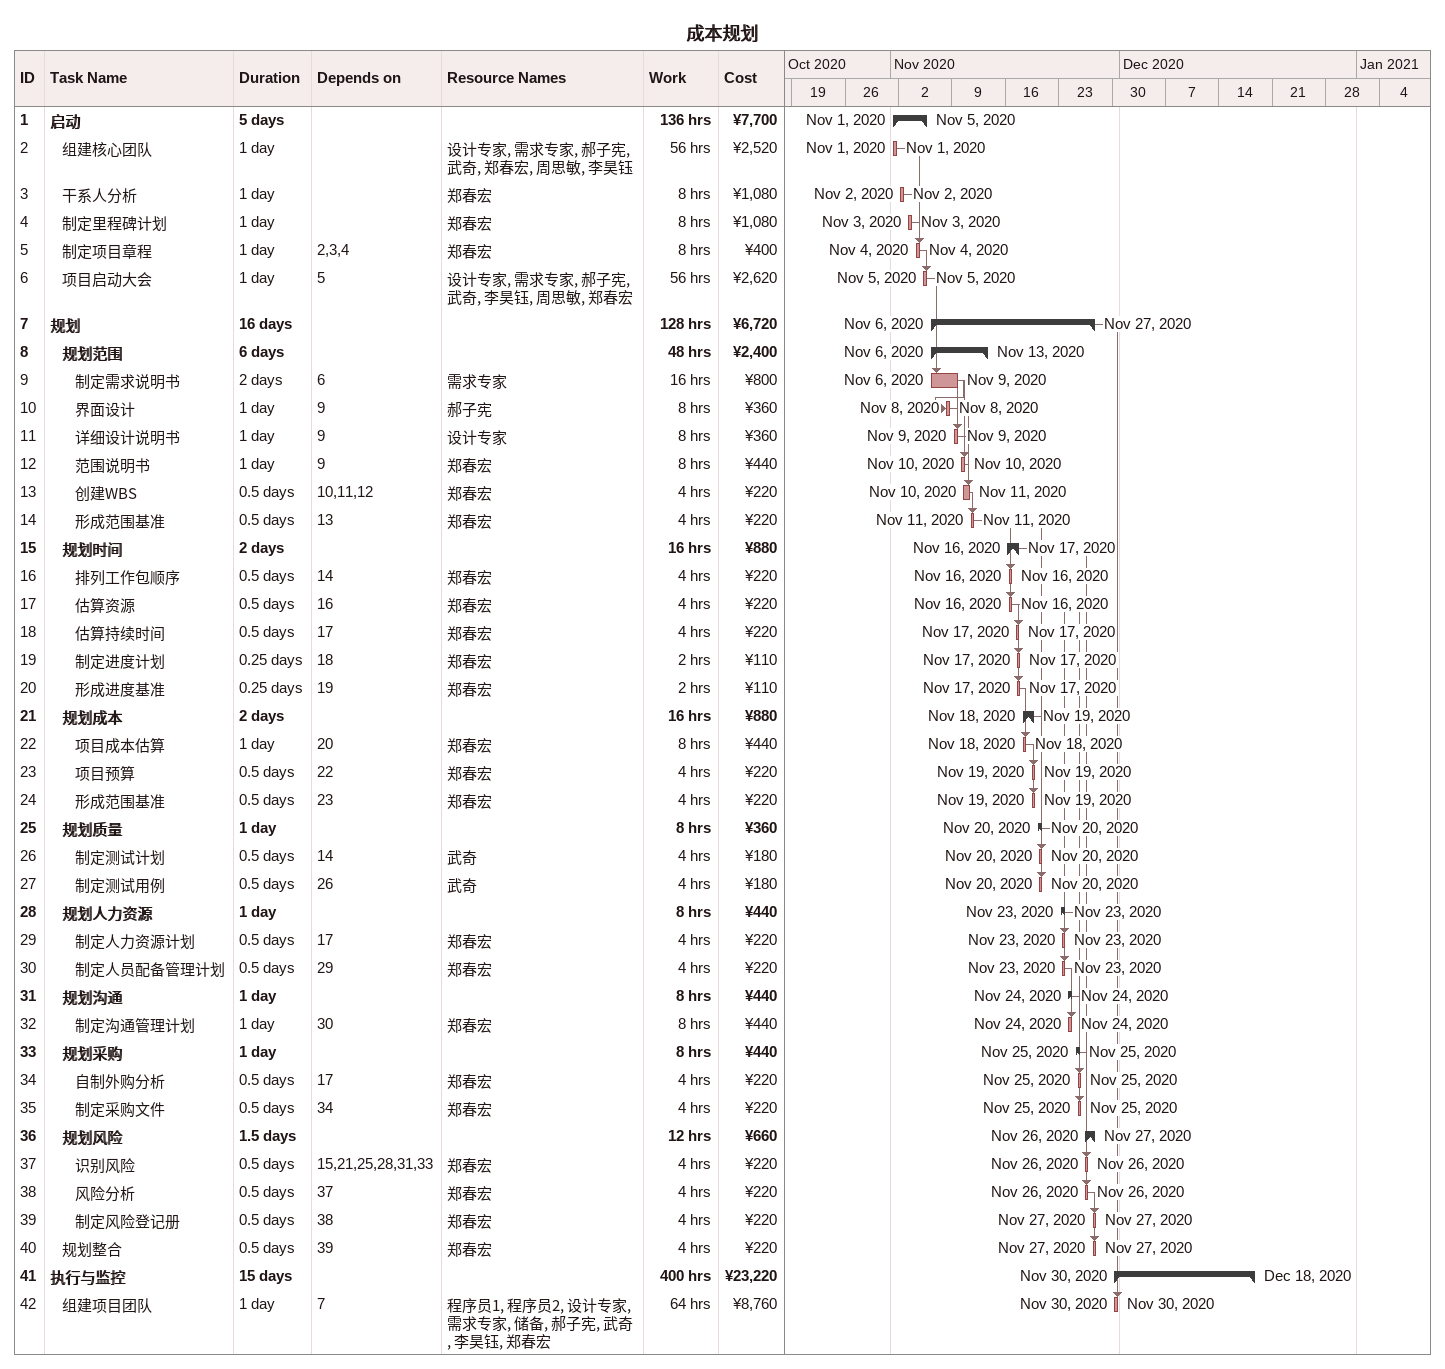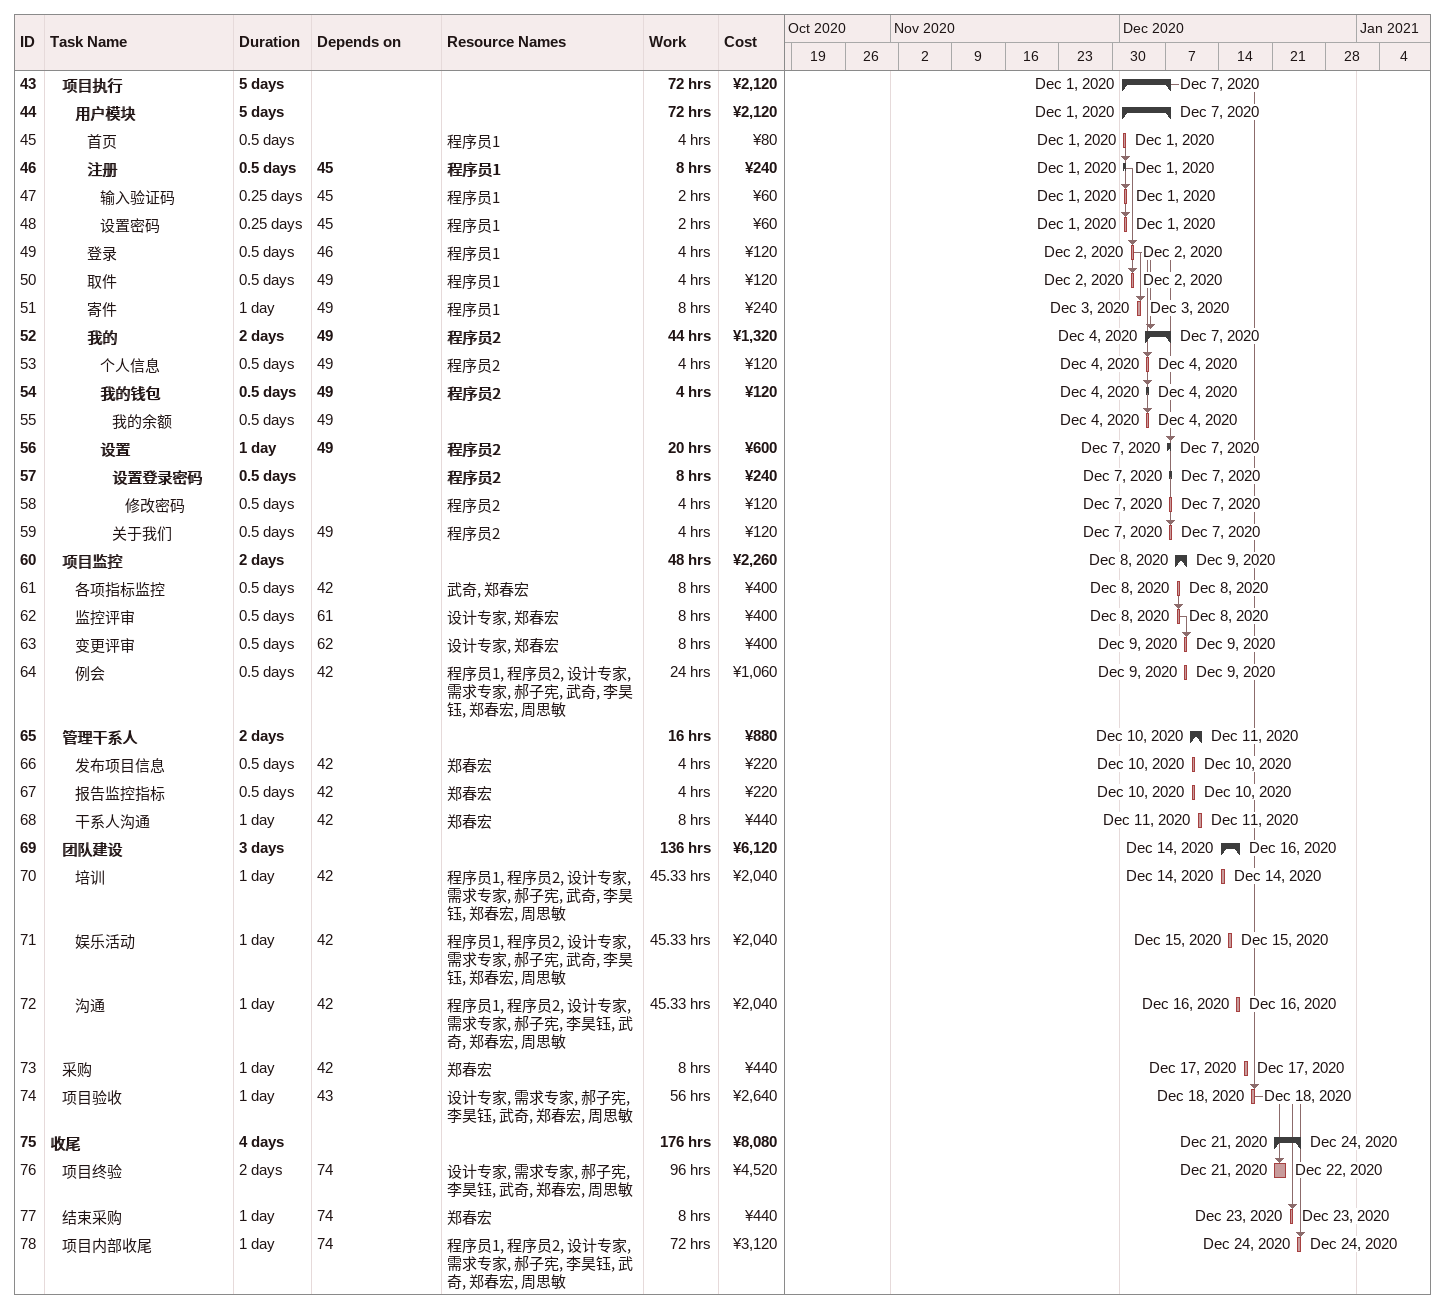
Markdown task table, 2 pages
成本规划

| ID | Level | Task | Duration | Start | Finish | Predecessors | Resources | Work (h) | Cost (¥) |
|---|---|---|---|---|---|---|---|---|---|
| 1 | 1 | **启动** | 5d | 2020-11-01 | 2020-11-05 |  |  | 136 | 7700 |
| 2 | 2 | 组建核心团队 | 1d | 2020-11-01 | 2020-11-01 |  | 设计专家, 需求专家, 郝子宪, 武奇, 郑春宏, 周思敏, 李昊钰 | 56 | 2520 |
| 3 | 2 | 干系人分析 | 1d | 2020-11-02 | 2020-11-02 |  | 郑春宏 | 8 | 1080 |
| 4 | 2 | 制定里程碑计划 | 1d | 2020-11-03 | 2020-11-03 |  | 郑春宏 | 8 | 1080 |
| 5 | 2 | 制定项目章程 | 1d | 2020-11-04 | 2020-11-04 | 2, 3, 4 | 郑春宏 | 8 | 400 |
| 6 | 2 | 项目启动大会 | 1d | 2020-11-05 | 2020-11-05 | 5 | 设计专家, 需求专家, 郝子宪, 武奇, 李昊钰, 周思敏, 郑春宏 | 56 | 2620 |
| 7 | 1 | **规划** | 16d | 2020-11-06 | 2020-11-27 |  |  | 128 | 6720 |
| 8 | 2 | **规划范围** | 6d | 2020-11-06 | 2020-11-13 |  |  | 48 | 2400 |
| 9 | 3 | 制定需求说明书 | 2d | 2020-11-06 | 2020-11-09 | 6 | 需求专家 | 16 | 800 |
| 10 | 3 | 界面设计 | 1d | 2020-11-08 | 2020-11-08 | 9 | 郝子宪 | 8 | 360 |
| 11 | 3 | 详细设计说明书 | 1d | 2020-11-09 | 2020-11-09 | 9 | 设计专家 | 8 | 360 |
| 12 | 3 | 范围说明书 | 1d | 2020-11-10 | 2020-11-10 | 9 | 郑春宏 | 8 | 440 |
| 13 | 3 | 创建WBS | 0.5d | 2020-11-10 | 2020-11-11 | 10, 11, 12 | 郑春宏 | 4 | 220 |
| 14 | 3 | 形成范围基准 | 0.5d | 2020-11-11 | 2020-11-11 | 13 | 郑春宏 | 4 | 220 |
| 15 | 2 | **规划时间** | 2d | 2020-11-16 | 2020-11-17 |  |  | 16 | 880 |
| 16 | 3 | 排列工作包顺序 | 0.5d | 2020-11-16 | 2020-11-16 | 14 | 郑春宏 | 4 | 220 |
| 17 | 3 | 估算资源 | 0.5d | 2020-11-16 | 2020-11-16 | 16 | 郑春宏 | 4 | 220 |
| 18 | 3 | 估算持续时间 | 0.5d | 2020-11-17 | 2020-11-17 | 17 | 郑春宏 | 4 | 220 |
| 19 | 3 | 制定进度计划 | 0.25d | 2020-11-17 | 2020-11-17 | 18 | 郑春宏 | 2 | 110 |
| 20 | 3 | 形成进度基准 | 0.25d | 2020-11-17 | 2020-11-17 | 19 | 郑春宏 | 2 | 110 |
| 21 | 2 | **规划成本** | 2d | 2020-11-18 | 2020-11-19 |  |  | 16 | 880 |
| 22 | 3 | 项目成本估算 | 1d | 2020-11-18 | 2020-11-18 | 20 | 郑春宏 | 8 | 440 |
| 23 | 3 | 项目预算 | 0.5d | 2020-11-19 | 2020-11-19 | 22 | 郑春宏 | 4 | 220 |
| 24 | 3 | 形成范围基准 | 0.5d | 2020-11-19 | 2020-11-19 | 23 | 郑春宏 | 4 | 220 |
| 25 | 2 | **规划质量** | 1d | 2020-11-20 | 2020-11-20 |  |  | 8 | 360 |
| 26 | 3 | 制定测试计划 | 0.5d | 2020-11-20 | 2020-11-20 | 14 | 武奇 | 4 | 180 |
| 27 | 3 | 制定测试用例 | 0.5d | 2020-11-20 | 2020-11-20 | 26 | 武奇 | 4 | 180 |
| 28 | 2 | **规划人力资源** | 1d | 2020-11-23 | 2020-11-23 |  |  | 8 | 440 |
| 29 | 3 | 制定人力资源计划 | 0.5d | 2020-11-23 | 2020-11-23 | 17 | 郑春宏 | 4 | 220 |
| 30 | 3 | 制定人员配备管理计划 | 0.5d | 2020-11-23 | 2020-11-23 | 29 | 郑春宏 | 4 | 220 |
| 31 | 2 | **规划沟通** | 1d | 2020-11-24 | 2020-11-24 |  |  | 8 | 440 |
| 32 | 3 | 制定沟通管理计划 | 1d | 2020-11-24 | 2020-11-24 | 30 | 郑春宏 | 8 | 440 |
| 33 | 2 | **规划采购** | 1d | 2020-11-25 | 2020-11-25 |  |  | 8 | 440 |
| 34 | 3 | 自制外购分析 | 0.5d | 2020-11-25 | 2020-11-25 | 17 | 郑春宏 | 4 | 220 |
| 35 | 3 | 制定采购文件 | 0.5d | 2020-11-25 | 2020-11-25 | 34 | 郑春宏 | 4 | 220 |
| 36 | 2 | **规划风险** | 1.5d | 2020-11-26 | 2020-11-27 |  |  | 12 | 660 |
| 37 | 3 | 识别风险 | 0.5d | 2020-11-26 | 2020-11-26 | 15, 21, 25, 28, 31, 33 | 郑春宏 | 4 | 220 |
| 38 | 3 | 风险分析 | 0.5d | 2020-11-26 | 2020-11-26 | 37 | 郑春宏 | 4 | 220 |
| 39 | 3 | 制定风险登记册 | 0.5d | 2020-11-27 | 2020-11-27 | 38 | 郑春宏 | 4 | 220 |
| 40 | 2 | 规划整合 | 0.5d | 2020-11-27 | 2020-11-27 | 39 | 郑春宏 | 4 | 220 |
| 41 | 1 | **执行与监控** | 15d | 2020-11-30 | 2020-12-18 |  |  | 400 | 23220 |
| 42 | 2 | 组建项目团队 | 1d | 2020-11-30 | 2020-11-30 | 7 | 程序员1, 程序员2, 设计专家, 需求专家, 储备, 郝子宪, 武奇, 李昊钰, 郑春宏 | 64 | 8760 |
| 43 | 2 | **项目执行** | 5d | 2020-12-01 | 2020-12-07 |  |  | 72 | 2120 |
| 44 | 3 | **用户模块** | 5d | 2020-12-01 | 2020-12-07 |  |  | 72 | 2120 |
| 45 | 4 | 首页 | 0.5d | 2020-12-01 | 2020-12-01 |  | 程序员1 | 4 | 80 |
| 46 | 4 | **注册** | 0.5d | 2020-12-01 | 2020-12-01 | 45 | 程序员1 | 8 | 240 |
| 47 | 5 | 输入验证码 | 0.25d | 2020-12-01 | 2020-12-01 | 45 | 程序员1 | 2 | 60 |
| 48 | 5 | 设置密码 | 0.25d | 2020-12-01 | 2020-12-01 | 45 | 程序员1 | 2 | 60 |
| 49 | 4 | 登录 | 0.5d | 2020-12-02 | 2020-12-02 | 46 | 程序员1 | 4 | 120 |
| 50 | 4 | 取件 | 0.5d | 2020-12-02 | 2020-12-02 | 49 | 程序员1 | 4 | 120 |
| 51 | 4 | 寄件 | 1d | 2020-12-03 | 2020-12-03 | 49 | 程序员1 | 8 | 240 |
| 52 | 4 | **我的** | 2d | 2020-12-04 | 2020-12-07 | 49 | 程序员2 | 44 | 1320 |
| 53 | 5 | 个人信息 | 0.5d | 2020-12-04 | 2020-12-04 | 49 | 程序员2 | 4 | 120 |
| 54 | 5 | **我的钱包** | 0.5d | 2020-12-04 | 2020-12-04 | 49 | 程序员2 | 4 | 120 |
| 55 | 6 | 我的余额 | 0.5d | 2020-12-04 | 2020-12-04 | 49 |  |  |  |
| 56 | 5 | **设置** | 1d | 2020-12-07 | 2020-12-07 | 49 | 程序员2 | 20 | 600 |
| 57 | 6 | **设置登录密码** | 0.5d | 2020-12-07 | 2020-12-07 |  | 程序员2 | 8 | 240 |
| 58 | 7 | 修改密码 | 0.5d | 2020-12-07 | 2020-12-07 |  | 程序员2 | 4 | 120 |
| 59 | 6 | 关于我们 | 0.5d | 2020-12-07 | 2020-12-07 | 49 | 程序员2 | 4 | 120 |
| 60 | 2 | **项目监控** | 2d | 2020-12-08 | 2020-12-09 |  |  | 48 | 2260 |
| 61 | 3 | 各项指标监控 | 0.5d | 2020-12-08 | 2020-12-08 | 42 | 武奇, 郑春宏 | 8 | 400 |
| 62 | 3 | 监控评审 | 0.5d | 2020-12-08 | 2020-12-08 | 61 | 设计专家, 郑春宏 | 8 | 400 |
| 63 | 3 | 变更评审 | 0.5d | 2020-12-09 | 2020-12-09 | 62 | 设计专家, 郑春宏 | 8 | 400 |
| 64 | 3 | 例会 | 0.5d | 2020-12-09 | 2020-12-09 | 42 | 程序员1, 程序员2, 设计专家, 需求专家, 郝子宪, 武奇, 李昊钰, 郑春宏, 周思敏 | 24 | 1060 |
| 65 | 2 | **管理干系人** | 2d | 2020-12-10 | 2020-12-11 |  |  | 16 | 880 |
| 66 | 3 | 发布项目信息 | 0.5d | 2020-12-10 | 2020-12-10 | 42 | 郑春宏 | 4 | 220 |
| 67 | 3 | 报告监控指标 | 0.5d | 2020-12-10 | 2020-12-10 | 42 | 郑春宏 | 4 | 220 |
| 68 | 3 | 干系人沟通 | 1d | 2020-12-11 | 2020-12-11 | 42 | 郑春宏 | 8 | 440 |
| 69 | 2 | **团队建设** | 3d | 2020-12-14 | 2020-12-16 |  |  | 136 | 6120 |
| 70 | 3 | 培训 | 1d | 2020-12-14 | 2020-12-14 | 42 | 程序员1, 程序员2, 设计专家, 需求专家, 郝子宪, 武奇, 李昊钰, 郑春宏, 周思敏 | 45.33 | 2040 |
| 71 | 3 | 娱乐活动 | 1d | 2020-12-15 | 2020-12-15 | 42 | 程序员1, 程序员2, 设计专家, 需求专家, 郝子宪, 武奇, 李昊钰, 郑春宏, 周思敏 | 45.33 | 2040 |
| 72 | 3 | 沟通 | 1d | 2020-12-16 | 2020-12-16 | 42 | 程序员1, 程序员2, 设计专家, 需求专家, 郝子宪, 李昊钰, 武奇, 郑春宏, 周思敏 | 45.33 | 2040 |
| 73 | 2 | 采购 | 1d | 2020-12-17 | 2020-12-17 | 42 | 郑春宏 | 8 | 440 |
| 74 | 2 | 项目验收 | 1d | 2020-12-18 | 2020-12-18 | 43 | 设计专家, 需求专家, 郝子宪, 李昊钰, 武奇, 郑春宏, 周思敏 | 56 | 2640 |
| 75 | 1 | **收尾** | 4d | 2020-12-21 | 2020-12-24 |  |  | 176 | 8080 |
| 76 | 2 | 项目终验 | 2d | 2020-12-21 | 2020-12-22 | 74 | 设计专家, 需求专家, 郝子宪, 李昊钰, 武奇, 郑春宏, 周思敏 | 96 | 4520 |
| 77 | 2 | 结束采购 | 1d | 2020-12-23 | 2020-12-23 | 74 | 郑春宏 | 8 | 440 |
| 78 | 2 | 项目内部收尾 | 1d | 2020-12-24 | 2020-12-24 | 74 | 程序员1, 程序员2, 设计专家, 需求专家, 郝子宪, 李昊钰, 武奇, 郑春宏, 周思敏 | 72 | 3120 |
